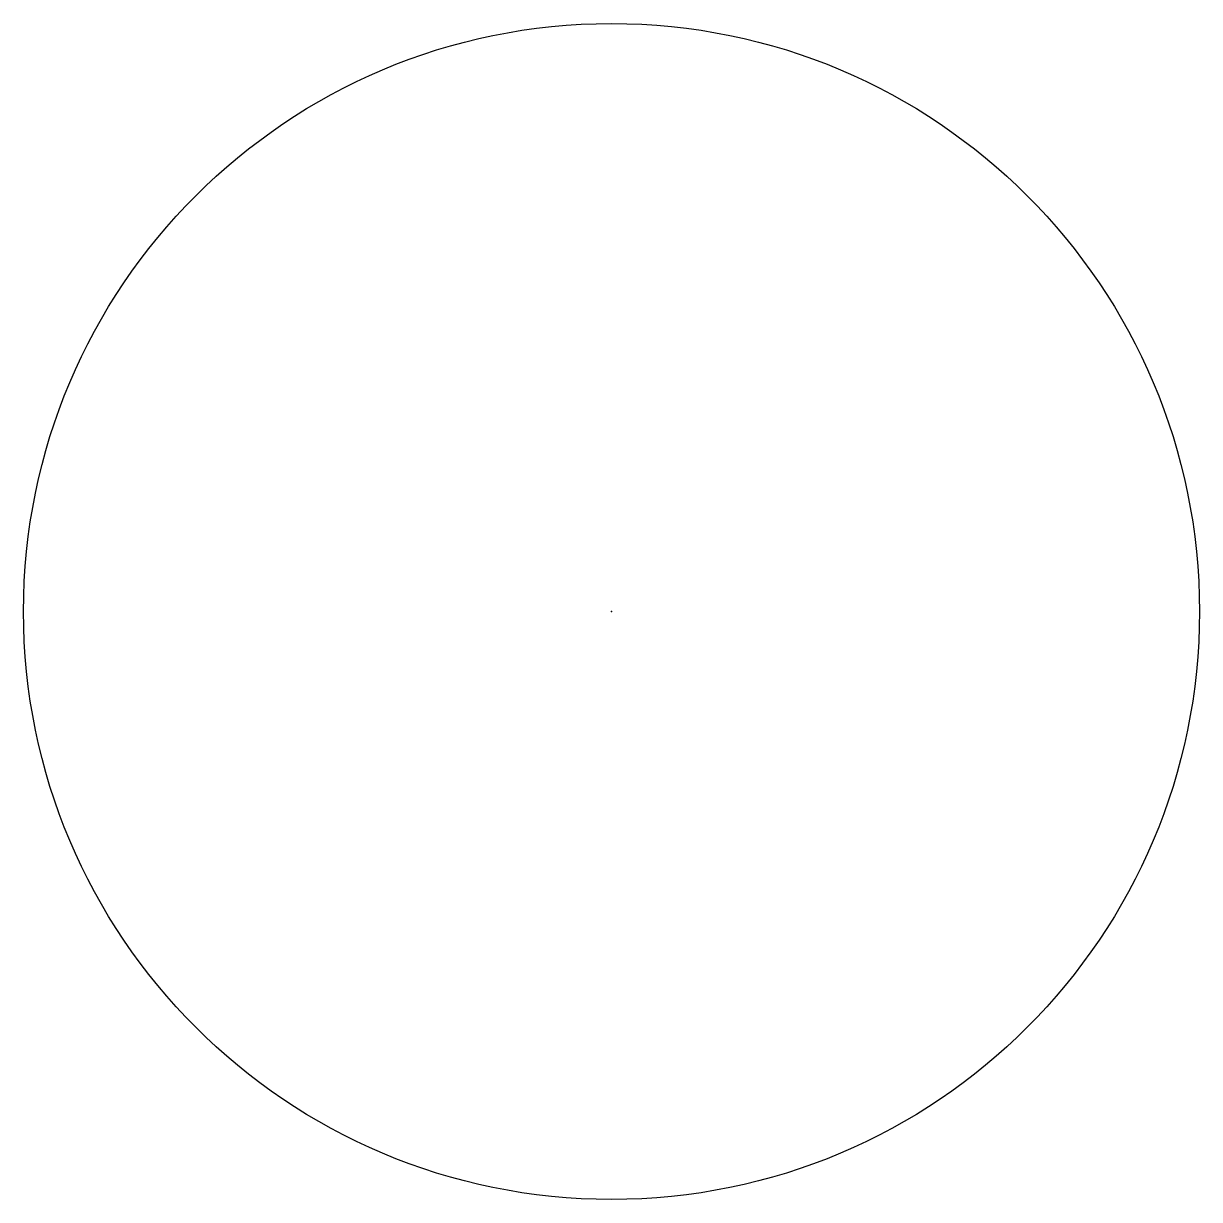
# Model space of a CAD drawing. Header units: metres. Extents: x 132.52704 to 132.53104, y 114.7672 to 114.7712.
import ezdxf

# ---------------------------------------------------------------- set-up
doc = ezdxf.new("R2010")
doc.units = ezdxf.units.M
doc.header["$MEASUREMENT"] = 0

msp = doc.modelspace()

# ---------------------------------------------------------------- linework, layer by layer
at = {"color": 14, "lineweight": 30}
msp.add_circle((132.5290441, 114.7692043), 0.002, dxfattribs=at)
msp.add_point((132.5290441, 114.7692043), dxfattribs=at)

doc.saveas('drawing.dxf')
